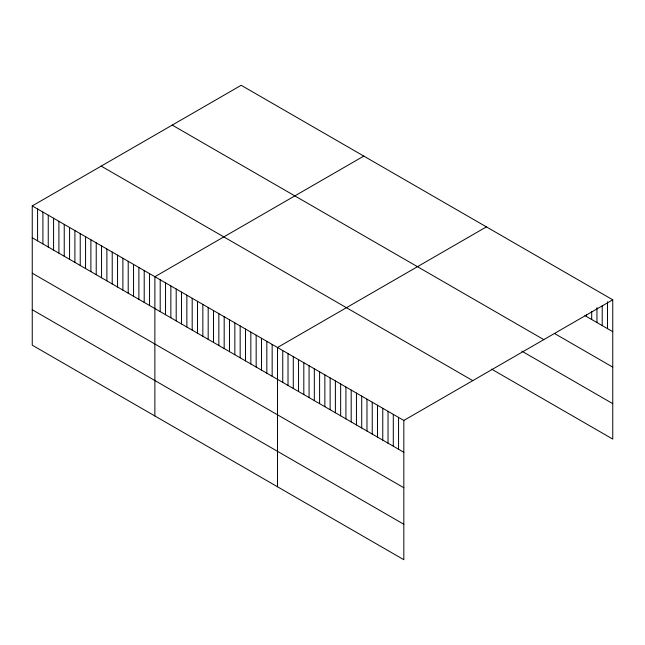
<?xml version="1.0" encoding="UTF-8"?>
<svg xmlns="http://www.w3.org/2000/svg" width="645" height="645" viewBox="0 0 645 645"><rect width="100%" height="100%" fill="white"/><g stroke="black" fill="none" stroke-linecap="round" stroke-linejoin="round"><path stroke-width="0.97" d="M32.25 205.916L403.826 420.443L403.826 559.707L32.25 345.18L32.25 205.916L241.174 85.293L612.75 299.82L612.75 439.084L491.675 369.182M363.796 156.082L154.873 276.705L154.873 415.977M486.419 226.879L277.487 347.502L277.487 486.773M403.826 420.443L612.75 299.82M584.926 315.607L612.75 331.667M554.845 333.691L612.75 367.118M172.231 125.098L543.808 339.625M521.757 351.106L612.75 403.641M101.192 166.112L472.769 380.631M32.25 237.771L403.826 452.29M32.25 273.214L403.826 487.741M32.25 309.737L403.826 524.264M607.485 301.755L607.485 328.628M602.22 305.682L602.22 325.588M596.956 307.625L596.956 322.556M591.691 311.551L591.691 319.517M586.434 314.486L586.434 316.477M398.562 417.404L398.562 449.251M393.297 414.364L393.297 446.211M388.032 411.325L388.032 443.179M382.767 408.285L382.767 440.14M377.502 405.245L377.502 437.1M372.238 402.206L372.238 434.061M366.973 399.166L366.973 431.021M361.708 396.127L361.708 427.982M356.451 393.087L356.451 424.942M351.186 390.048L351.186 421.903M345.922 387.008L345.922 418.863M340.657 383.969L340.657 415.823M335.392 380.929L335.392 412.784M330.127 377.889L330.127 409.744M324.862 374.85L324.862 406.705M319.597 371.818L319.597 403.665M314.333 368.779L314.333 400.626M309.068 365.739L309.068 397.586M303.811 362.7L303.811 394.547M298.546 359.66L298.546 391.507M293.281 356.62L293.281 388.475M288.017 353.581L288.017 385.436M282.752 350.541L282.752 382.396M272.158 344.422L272.158 376.277M266.828 341.342L266.828 373.197M261.491 338.27L261.491 370.117M256.162 335.19L256.162 367.045M250.832 332.111L250.832 363.965M245.503 329.031L245.503 360.886M240.166 325.959L240.166 357.806M234.836 322.879L234.836 354.734M229.507 319.799L229.507 351.654M224.178 316.719L224.178 348.574M218.84 313.647L218.84 345.494M213.511 310.567L213.511 342.422M208.182 307.488L208.182 339.343M202.852 304.408L202.852 336.263M197.515 301.328L197.515 333.183M192.186 298.256L192.186 330.103M186.857 295.176L186.857 327.031M181.527 292.096L181.527 323.951M176.198 289.016L176.198 320.871M170.861 285.945L170.861 317.792M165.531 282.865L165.531 314.72M160.202 279.785L160.202 311.64M149.535 273.633L149.535 305.48M144.206 270.553L144.206 302.408M138.877 267.473L138.877 299.328M133.547 264.394L133.547 296.248M128.21 261.322L128.21 293.169M122.881 258.242L122.881 290.097M117.551 255.162L117.551 287.017M112.222 252.082L112.222 283.937M106.885 249.002L106.885 280.857M101.555 245.93L101.555 277.777M96.226 242.851L96.226 274.706M90.897 239.771L90.897 271.626M85.559 236.691L85.559 268.546M80.23 233.619L80.23 265.466M74.901 230.539L74.901 262.394M69.571 227.459L69.571 259.314M64.234 224.379L64.234 256.234M58.905 221.308L58.905 253.154M53.575 218.228L53.575 250.083M48.246 215.148L48.246 247.003M42.909 212.068L42.909 243.923M37.579 208.996L37.579 240.843"/></g></svg>
